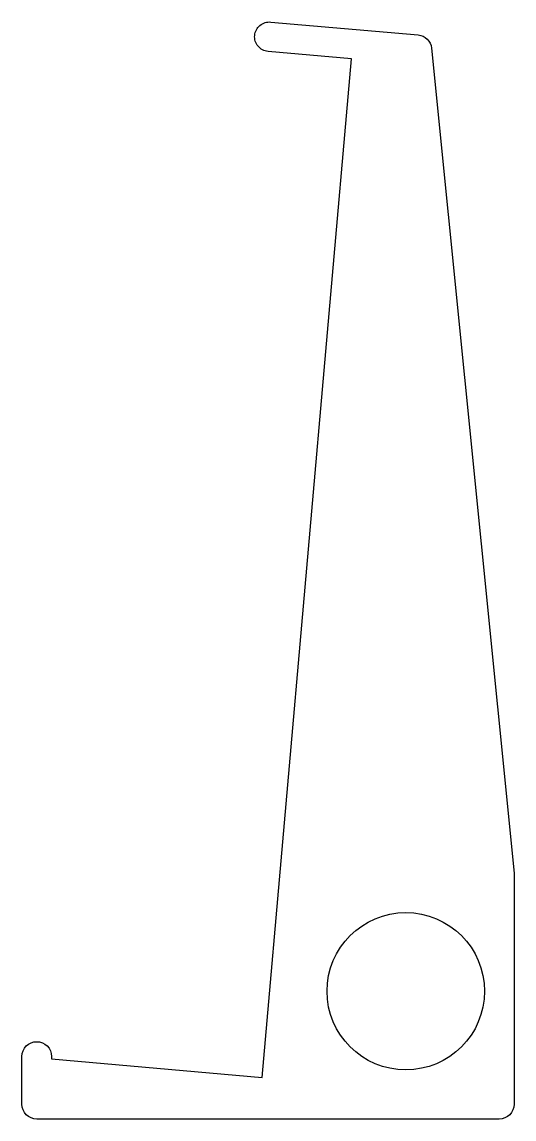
# Model space of a CAD drawing. Header units: millimetres. Extents: x 0 to 50, y 0 to 112.
import ezdxf

# ---------------------------------------------------------------- set-up
doc = ezdxf.new("R2010")
doc.units = ezdxf.units.MM
doc.layers.get('0').update_dxf_attribs({"lineweight": 25, "true_color": 0x000000})

msp = doc.modelspace()

# ---------------------------------------------------------------- linework, layer by layer
at = {"flags": 128}
msp.add_lwpolyline([(0, 1.5), (0, 6.37, -0.414214), (1.5, 7.87), (1.5, 7.87, -0.414214), (3, 6.37), (3, 6.11), (24.42, 4.24), (33.48, 107.84), (25.01, 108.58, -0.414214), (23.65, 110.21), (23.65, 110.21, -0.414214), (25.28, 111.57), (40.25, 110.26, -0.362063), (41.62, 108.91), (50, 25), (50, 1.5, -0.414214), (48.5, 0), (1.5, 0, -0.414214), (0, 1.5)], format="xyb", dxfattribs=at)
msp.add_circle((39, 13), 8)

doc.saveas('drawing.dxf')
